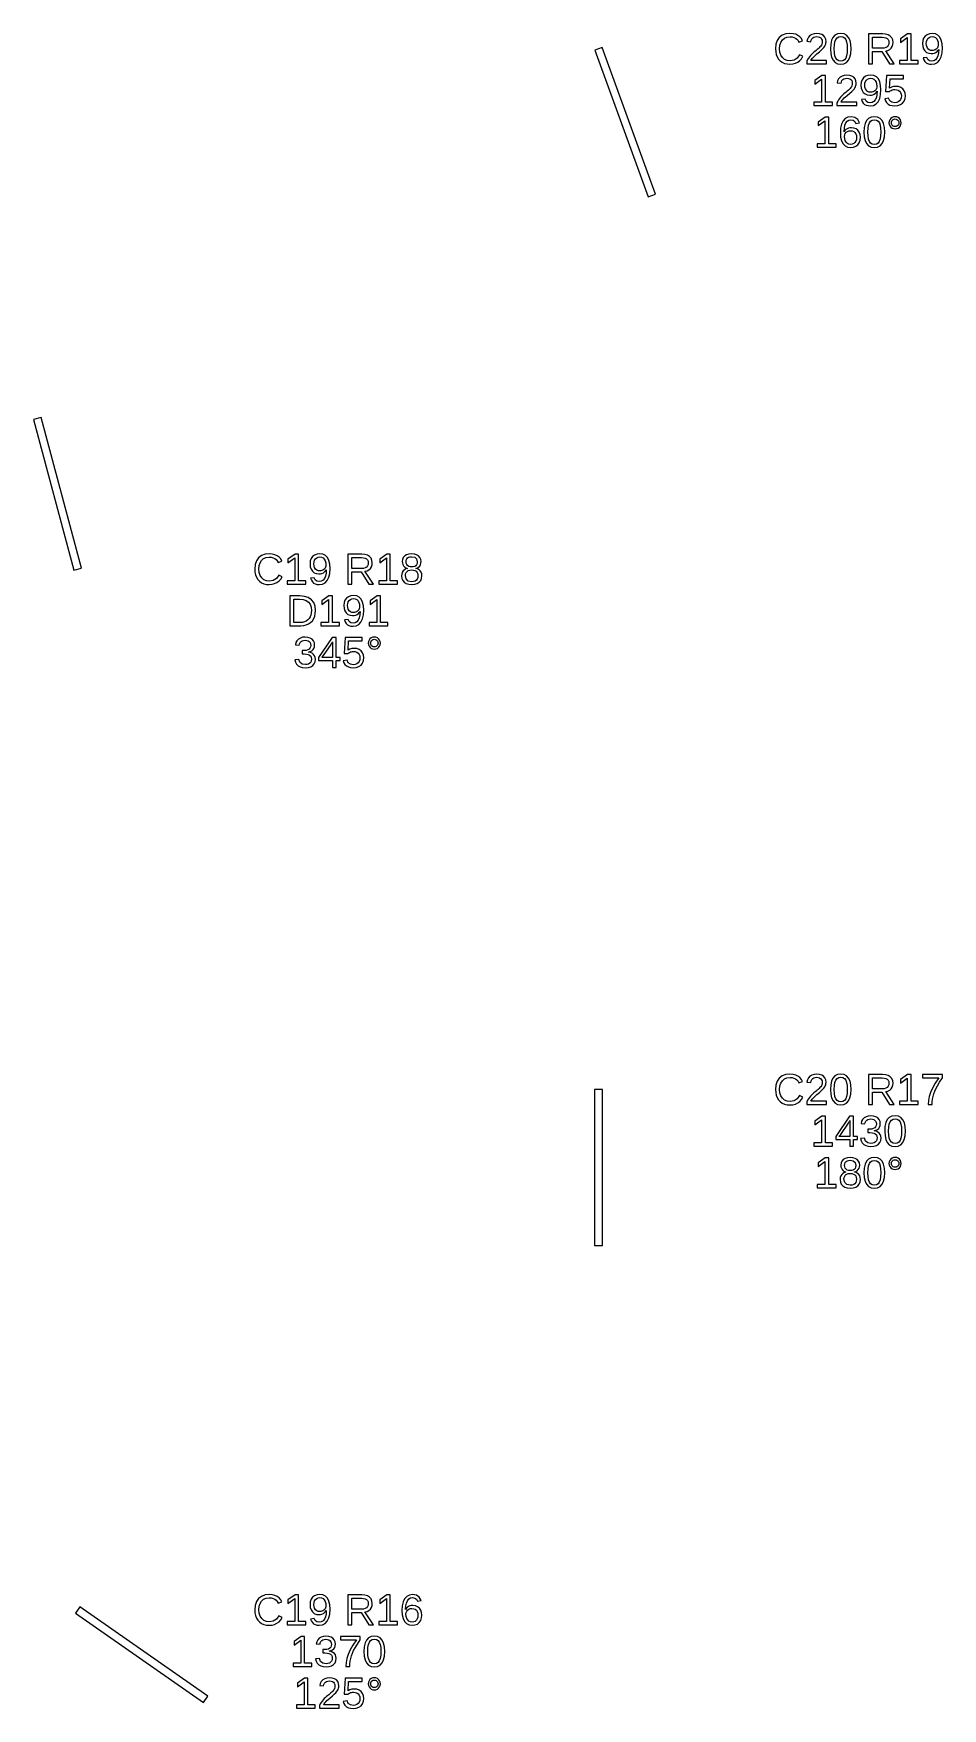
# Model space of a CAD drawing. Extents: x 194 to 2890, y 45 to 1503.
# Drawn here: x 2015.5 to 2190.1, y 56.1 to 377.9 of the extents above; entities that cross this region are included whole.
import ezdxf

# ---------------------------------------------------------------- set-up
doc = ezdxf.new("R2010")
doc.units = 0
doc.layers.get('0').update_dxf_attribs({"linetype": 'CONTINUOUS'})

msp = doc.modelspace()

# ---------------------------------------------------------------- linework, layer by layer
for points in [[(2161.31, 372.093), (2161.81, 372.222), (2162.26, 372.437), (2162.66, 372.734), (2162.99, 373.109), (2163.26, 373.564), (2162.62, 373.881), (2162.15, 373.219), (2161.55, 372.821), (2160.81, 372.689), (2160.23, 372.76), (2159.73, 372.974), (2159.32, 373.33), (2159.01, 373.803), (2158.83, 374.368), (2158.77, 375.024), (2158.83, 375.685), (2159, 376.244), (2159.3, 376.703), (2159.7, 377.043), (2160.19, 377.247), (2160.78, 377.315), (2161.16, 377.286), (2161.51, 377.198), (2161.83, 377.051), (2162.09, 376.848), (2162.31, 376.593), (2162.47, 376.286), (2163.2, 376.53), (2162.97, 376.961), (2162.67, 377.315), (2162.3, 377.592), (2161.86, 377.791), (2161.35, 377.91), (2160.77, 377.95), (2159.96, 377.863), (2159.28, 377.604), (2158.72, 377.173), (2158.31, 376.589), (2158.06, 375.873), (2157.98, 375.024), (2158.02, 374.441), (2158.13, 373.913), (2158.31, 373.44), (2158.56, 373.028), (2158.89, 372.685), (2159.27, 372.41), (2159.72, 372.21), (2160.22, 372.09), (2160.77, 372.05)], [(2167.79, 372.754), (2164.8, 372.754), (2164.9, 372.946), (2165.03, 373.144), (2165.2, 373.346), (2165.4, 373.559), (2165.65, 373.789), (2165.94, 374.036), (2166.45, 374.457), (2166.83, 374.797), (2167.09, 375.057), (2167.28, 375.277), (2167.43, 375.496), (2167.55, 375.716), (2167.63, 375.936), (2167.68, 376.157), (2167.7, 376.379), (2167.65, 376.843), (2167.49, 377.23), (2167.23, 377.541), (2166.88, 377.768), (2166.43, 377.904), (2165.9, 377.95), (2165.41, 377.905), (2164.98, 377.769), (2164.61, 377.543), (2164.32, 377.24), (2164.13, 376.876), (2164.02, 376.448), (2164.77, 376.379), (2164.84, 376.663), (2164.96, 376.901), (2165.13, 377.093), (2165.35, 377.235), (2165.61, 377.319), (2165.9, 377.348), (2166.2, 377.319), (2166.46, 377.232), (2166.67, 377.087), (2166.82, 376.89), (2166.92, 376.646), (2166.95, 376.355), (2166.93, 376.13), (2166.87, 375.921), (2166.79, 375.728), (2166.67, 375.547), (2166.53, 375.37), (2166.36, 375.199), (2166.18, 375.031), (2165.99, 374.863), (2165.78, 374.695), (2165.56, 374.522), (2165.35, 374.34), (2165.13, 374.148), (2164.91, 373.943), (2164.7, 373.724), (2164.5, 373.488), (2164.31, 373.233), (2164.14, 372.953), (2163.99, 372.648), (2163.99, 372.132), (2167.79, 372.132)], [(2171.12, 372.134), (2171.62, 372.387), (2172.01, 372.807), (2172.29, 373.387), (2172.46, 374.118), (2172.52, 375), (2172.46, 375.894), (2172.3, 376.629), (2172.03, 377.205), (2171.65, 377.619), (2171.16, 377.867), (2170.54, 377.95), (2169.91, 377.868), (2169.4, 377.623), (2169.02, 377.213), (2168.75, 376.64), (2168.59, 375.902), (2168.53, 375), (2168.59, 374.114), (2168.75, 373.382), (2169.03, 372.803), (2169.42, 372.385), (2169.91, 372.134), (2170.51, 372.05)], [(2170.13, 372.711), (2169.81, 372.9), (2169.57, 373.214), (2169.41, 373.664), (2169.31, 374.259), (2169.27, 375), (2169.31, 375.759), (2169.4, 376.362), (2169.57, 376.806), (2169.81, 377.112), (2170.13, 377.295), (2170.54, 377.356), (2170.94, 377.294), (2171.25, 377.108), (2171.49, 376.798), (2171.64, 376.351), (2171.74, 375.751), (2171.77, 375), (2171.74, 374.271), (2171.64, 373.68), (2171.47, 373.226), (2171.23, 372.905), (2170.92, 372.712), (2170.52, 372.648)], [(2176.62, 374.512), (2178.4, 374.512), (2179.89, 372.132), (2180.79, 372.132), (2179.16, 374.601), (2179.57, 374.713), (2179.91, 374.896), (2180.19, 375.151), (2180.4, 375.463), (2180.52, 375.821), (2180.56, 376.225), (2180.5, 376.702), (2180.33, 377.104), (2180.03, 377.431), (2179.63, 377.672), (2179.14, 377.816), (2178.54, 377.864), (2175.84, 377.864), (2175.84, 372.132), (2176.62, 372.132)], [(2176.62, 375.126), (2176.62, 377.242), (2178.46, 377.242), (2178.85, 377.213), (2179.18, 377.125), (2179.44, 376.979), (2179.63, 376.778), (2179.74, 376.524), (2179.78, 376.217), (2179.74, 375.898), (2179.63, 375.63), (2179.44, 375.413), (2179.19, 375.254), (2178.87, 375.158), (2178.49, 375.126)], [(2185.4, 372.754), (2184.01, 372.754), (2184.01, 377.864), (2183.33, 377.864), (2181.98, 376.933), (2181.98, 376.241), (2183.27, 377.165), (2183.27, 372.754), (2181.81, 372.754), (2181.81, 372.132), (2185.4, 372.132)], [(2188.59, 372.138), (2189.1, 372.403), (2189.51, 372.844), (2189.81, 373.448), (2189.99, 374.205), (2190.05, 375.114), (2190, 375.981), (2189.83, 376.691), (2189.56, 377.242), (2189.18, 377.635), (2188.7, 377.871), (2188.11, 377.95), (2187.55, 377.893), (2187.09, 377.721), (2186.71, 377.435), (2186.43, 377.049), (2186.26, 376.578), (2186.2, 376.021), (2186.25, 375.476), (2186.41, 375.009), (2186.66, 374.618), (2187.01, 374.324), (2187.42, 374.147), (2187.9, 374.089), (2188.21, 374.113), (2188.5, 374.187), (2188.77, 374.31), (2189.01, 374.474), (2189.19, 374.67), (2189.33, 374.898), (2189.28, 374.23), (2189.16, 373.672), (2188.96, 373.226), (2188.7, 372.901), (2188.38, 372.705), (2187.99, 372.64), (2187.55, 372.72), (2187.22, 372.958), (2187.02, 373.356), (2186.32, 373.246), (2186.46, 372.865), (2186.65, 372.56), (2186.9, 372.333), (2187.2, 372.176), (2187.56, 372.082), (2187.97, 372.05)], [(2187.75, 374.707), (2187.48, 374.828), (2187.25, 375.03), (2187.08, 375.302), (2186.98, 375.633), (2186.95, 376.021), (2186.98, 376.403), (2187.08, 376.727), (2187.25, 376.996), (2187.48, 377.196), (2187.76, 377.316), (2188.08, 377.356), (2188.42, 377.309), (2188.7, 377.169), (2188.94, 376.935), (2189.11, 376.624), (2189.22, 376.253), (2189.25, 375.822), (2189.24, 375.605), (2189.18, 375.404), (2189.1, 375.22), (2188.98, 375.057), (2188.84, 374.92), (2188.67, 374.811), (2188.48, 374.731), (2188.28, 374.682), (2188.08, 374.666)], [(2134.97, 347.066), (2124.7, 375.257), (2123.3, 374.743), (2133.56, 346.553)], [(2168.96, 364.754), (2167.56, 364.754), (2167.56, 369.864), (2166.89, 369.864), (2165.53, 368.933), (2165.53, 368.241), (2166.83, 369.165), (2166.83, 364.754), (2165.37, 364.754), (2165.37, 364.132), (2168.96, 364.132)], [(2173.58, 364.754), (2170.59, 364.754), (2170.69, 364.946), (2170.82, 365.144), (2170.99, 365.346), (2171.19, 365.559), (2171.44, 365.789), (2171.73, 366.036), (2172.24, 366.457), (2172.62, 366.797), (2172.88, 367.057), (2173.07, 367.277), (2173.22, 367.496), (2173.34, 367.716), (2173.42, 367.936), (2173.47, 368.157), (2173.49, 368.379), (2173.44, 368.843), (2173.28, 369.23), (2173.03, 369.541), (2172.67, 369.768), (2172.23, 369.904), (2171.69, 369.95), (2171.2, 369.905), (2170.77, 369.769), (2170.4, 369.543), (2170.11, 369.24), (2169.92, 368.876), (2169.82, 368.448), (2170.57, 368.379), (2170.63, 368.663), (2170.75, 368.901), (2170.92, 369.093), (2171.14, 369.235), (2171.4, 369.319), (2171.69, 369.348), (2172, 369.319), (2172.25, 369.232), (2172.46, 369.087), (2172.62, 368.89), (2172.71, 368.646), (2172.74, 368.355), (2172.72, 368.13), (2172.67, 367.921), (2172.58, 367.728), (2172.46, 367.547), (2172.32, 367.37), (2172.16, 367.199), (2171.98, 367.031), (2171.78, 366.863), (2171.57, 366.695), (2171.36, 366.522), (2171.14, 366.34), (2170.92, 366.148), (2170.7, 365.943), (2170.49, 365.724), (2170.29, 365.488), (2170.1, 365.233), (2169.93, 364.953), (2169.78, 364.648), (2169.78, 364.132), (2173.58, 364.132)], [(2176.78, 364.138), (2177.29, 364.403), (2177.7, 364.844), (2178, 365.448), (2178.18, 366.205), (2178.24, 367.114), (2178.18, 367.981), (2178.02, 368.691), (2177.75, 369.242), (2177.37, 369.635), (2176.88, 369.871), (2176.3, 369.95), (2175.74, 369.893), (2175.28, 369.721), (2174.9, 369.435), (2174.61, 369.049), (2174.45, 368.578), (2174.39, 368.021), (2174.44, 367.476), (2174.6, 367.009), (2174.85, 366.618), (2175.2, 366.324), (2175.61, 366.147), (2176.09, 366.089), (2176.4, 366.113), (2176.69, 366.187), (2176.96, 366.31), (2177.2, 366.474), (2177.38, 366.67), (2177.52, 366.898), (2177.47, 366.23), (2177.35, 365.672), (2177.15, 365.226), (2176.89, 364.901), (2176.57, 364.705), (2176.18, 364.64), (2175.74, 364.72), (2175.41, 364.958), (2175.21, 365.356), (2174.51, 365.246), (2174.65, 364.865), (2174.84, 364.56), (2175.09, 364.333), (2175.39, 364.176), (2175.75, 364.082), (2176.16, 364.05)], [(2175.94, 366.707), (2175.67, 366.828), (2175.44, 367.03), (2175.27, 367.302), (2175.17, 367.633), (2175.14, 368.021), (2175.17, 368.403), (2175.27, 368.727), (2175.44, 368.996), (2175.67, 369.196), (2175.95, 369.316), (2176.27, 369.356), (2176.61, 369.309), (2176.89, 369.169), (2177.12, 368.935), (2177.3, 368.624), (2177.41, 368.253), (2177.44, 367.822), (2177.42, 367.605), (2177.37, 367.404), (2177.29, 367.22), (2177.17, 367.057), (2177.03, 366.92), (2176.86, 366.811), (2176.67, 366.731), (2176.47, 366.682), (2176.27, 366.666)], [(2181.48, 364.108), (2181.97, 364.282), (2182.38, 364.571), (2182.68, 364.961), (2182.86, 365.437), (2182.92, 365.999), (2182.86, 366.497), (2182.7, 366.929), (2182.42, 367.293), (2182.04, 367.569), (2181.59, 367.734), (2181.07, 367.789), (2180.62, 367.749), (2180.23, 367.627), (2179.88, 367.423), (2179.99, 369.242), (2182.59, 369.242), (2182.59, 369.864), (2179.33, 369.864), (2179.14, 366.78), (2179.85, 366.78), (2180.02, 366.915), (2180.19, 367.021), (2180.36, 367.098), (2180.54, 367.15), (2180.72, 367.181), (2180.92, 367.191), (2181.27, 367.154), (2181.57, 367.043), (2181.82, 366.858), (2182.01, 366.612), (2182.12, 366.321), (2182.16, 365.983), (2182.12, 365.597), (2182.01, 365.271), (2181.82, 365.004), (2181.57, 364.806), (2181.27, 364.688), (2180.9, 364.648), (2180.34, 364.743), (2179.94, 365.026), (2179.71, 365.499), (2178.97, 365.413), (2179.1, 365.006), (2179.3, 364.668), (2179.59, 364.4), (2179.95, 364.206), (2180.38, 364.089), (2180.88, 364.05)], [(2169.61, 356.754), (2168.21, 356.754), (2168.21, 361.864), (2167.54, 361.864), (2166.18, 360.933), (2166.18, 360.241), (2167.48, 361.165), (2167.48, 356.754), (2166.02, 356.754), (2166.02, 356.132), (2169.61, 356.132)], [(2172.97, 356.108), (2173.42, 356.283), (2173.79, 356.575), (2174.07, 356.967), (2174.23, 357.445), (2174.28, 358.007), (2174.23, 358.528), (2174.08, 358.973), (2173.82, 359.342), (2173.47, 359.618), (2173.05, 359.783), (2172.56, 359.838), (2172.26, 359.817), (2171.98, 359.752), (2171.73, 359.645), (2171.51, 359.496), (2171.32, 359.309), (2171.17, 359.081), (2171.21, 359.761), (2171.32, 360.325), (2171.51, 360.772), (2171.77, 361.096), (2172.1, 361.291), (2172.48, 361.356), (2172.91, 361.278), (2173.23, 361.045), (2173.43, 360.656), (2174.13, 360.782), (2173.79, 361.431), (2173.25, 361.82), (2172.49, 361.95), (2171.88, 361.861), (2171.38, 361.595), (2170.97, 361.152), (2170.68, 360.544), (2170.5, 359.782), (2170.44, 358.866), (2170.5, 358.022), (2170.67, 357.323), (2170.95, 356.77), (2171.34, 356.37), (2171.84, 356.13), (2172.43, 356.05)], [(2177.56, 356.134), (2178.06, 356.387), (2178.45, 356.807), (2178.73, 357.387), (2178.9, 358.118), (2178.96, 359), (2178.91, 359.894), (2178.75, 360.629), (2178.48, 361.205), (2178.1, 361.619), (2177.6, 361.867), (2176.98, 361.95), (2176.35, 361.868), (2175.84, 361.623), (2175.46, 361.213), (2175.19, 360.64), (2175.03, 359.902), (2174.98, 359), (2175.03, 358.114), (2175.2, 357.382), (2175.47, 356.803), (2175.86, 356.385), (2176.35, 356.134), (2176.96, 356.05)], [(2176.57, 356.711), (2176.25, 356.9), (2176.02, 357.214), (2175.85, 357.664), (2175.75, 358.259), (2175.72, 359), (2175.75, 359.759), (2175.85, 360.362), (2176.01, 360.806), (2176.25, 361.112), (2176.57, 361.295), (2176.98, 361.356), (2177.38, 361.294), (2177.7, 361.108), (2177.93, 360.798), (2178.09, 360.351), (2178.18, 359.751), (2178.22, 359), (2178.18, 358.271), (2178.08, 357.68), (2177.91, 357.226), (2177.68, 356.905), (2177.36, 356.712), (2176.97, 356.648)], [(2181.25, 359.668), (2181.53, 359.781), (2181.77, 359.968), (2181.96, 360.21), (2182.08, 360.484), (2182.12, 360.79), (2182.08, 361.097), (2181.97, 361.371), (2181.78, 361.612), (2181.53, 361.8), (2181.26, 361.912), (2180.95, 361.95), (2180.64, 361.912), (2180.36, 361.798), (2180.12, 361.608), (2179.93, 361.365), (2179.82, 361.093), (2179.78, 360.79), (2179.82, 360.488), (2179.93, 360.215), (2180.13, 359.972), (2180.37, 359.783), (2180.64, 359.669), (2180.95, 359.631)], [(2180.76, 360.082), (2180.59, 360.154), (2180.44, 360.274), (2180.32, 360.427), (2180.25, 360.599), (2180.23, 360.79), (2180.25, 360.981), (2180.32, 361.154), (2180.44, 361.307), (2180.59, 361.427), (2180.76, 361.499), (2180.95, 361.523), (2181.14, 361.499), (2181.31, 361.429), (2181.46, 361.311), (2181.58, 361.159), (2181.65, 360.986), (2181.67, 360.79), (2181.65, 360.597), (2181.58, 360.424), (2181.46, 360.271), (2181.31, 360.153), (2181.14, 360.082), (2180.95, 360.058)], [(2172.09, 356.687), (2171.81, 356.828), (2171.57, 357.063), (2171.39, 357.372), (2171.28, 357.734), (2171.24, 358.15), (2171.28, 358.474), (2171.38, 358.749), (2171.56, 358.974), (2171.79, 359.14), (2172.06, 359.239), (2172.38, 359.273), (2172.72, 359.235), (2173, 359.122), (2173.23, 358.935), (2173.4, 358.678), (2173.51, 358.358), (2173.54, 357.975), (2173.51, 357.589), (2173.41, 357.263), (2173.24, 356.996), (2173.01, 356.798), (2172.74, 356.68), (2172.41, 356.64)], [(2024.72, 275.194), (2016.96, 304.172), (2015.51, 303.784), (2023.28, 274.806)], [(2061.31, 272.093), (2061.81, 272.222), (2062.26, 272.437), (2062.66, 272.734), (2062.99, 273.109), (2063.26, 273.564), (2062.62, 273.881), (2062.15, 273.219), (2061.55, 272.821), (2060.81, 272.689), (2060.23, 272.76), (2059.73, 272.974), (2059.32, 273.33), (2059.01, 273.803), (2058.83, 274.368), (2058.77, 275.024), (2058.83, 275.685), (2059, 276.244), (2059.3, 276.703), (2059.7, 277.043), (2060.19, 277.247), (2060.78, 277.315), (2061.16, 277.286), (2061.51, 277.198), (2061.83, 277.051), (2062.09, 276.848), (2062.31, 276.593), (2062.47, 276.286), (2063.2, 276.53), (2062.97, 276.961), (2062.67, 277.315), (2062.3, 277.592), (2061.86, 277.791), (2061.35, 277.91), (2060.77, 277.95), (2059.96, 277.863), (2059.28, 277.604), (2058.72, 277.173), (2058.31, 276.589), (2058.06, 275.873), (2057.98, 275.024), (2058.02, 274.441), (2058.13, 273.913), (2058.31, 273.44), (2058.56, 273.028), (2058.89, 272.685), (2059.27, 272.41), (2059.72, 272.21), (2060.22, 272.09), (2060.77, 272.05)], [(2067.8, 272.754), (2066.41, 272.754), (2066.41, 277.864), (2065.73, 277.864), (2064.37, 276.933), (2064.37, 276.241), (2065.67, 277.165), (2065.67, 272.754), (2064.21, 272.754), (2064.21, 272.132), (2067.8, 272.132)], [(2070.99, 272.138), (2071.5, 272.403), (2071.91, 272.844), (2072.21, 273.448), (2072.39, 274.205), (2072.45, 275.114), (2072.39, 275.981), (2072.23, 276.691), (2071.96, 277.242), (2071.58, 277.635), (2071.09, 277.871), (2070.51, 277.95), (2069.95, 277.893), (2069.48, 277.721), (2069.1, 277.435), (2068.82, 277.049), (2068.65, 276.578), (2068.6, 276.021), (2068.65, 275.476), (2068.8, 275.009), (2069.06, 274.618), (2069.41, 274.324), (2069.82, 274.147), (2070.3, 274.089), (2070.61, 274.113), (2070.89, 274.187), (2071.17, 274.31), (2071.4, 274.474), (2071.59, 274.67), (2071.72, 274.898), (2071.68, 274.23), (2071.56, 273.672), (2071.36, 273.226), (2071.1, 272.901), (2070.77, 272.705), (2070.38, 272.64), (2069.94, 272.72), (2069.62, 272.958), (2069.42, 273.356), (2068.72, 273.246), (2068.86, 272.865), (2069.05, 272.56), (2069.3, 272.333), (2069.6, 272.176), (2069.95, 272.082), (2070.37, 272.05)], [(2070.15, 274.707), (2069.88, 274.828), (2069.65, 275.03), (2069.48, 275.302), (2069.38, 275.633), (2069.34, 276.021), (2069.38, 276.403), (2069.48, 276.727), (2069.65, 276.996), (2069.88, 277.196), (2070.15, 277.316), (2070.48, 277.356), (2070.81, 277.309), (2071.1, 277.169), (2071.33, 276.935), (2071.51, 276.624), (2071.61, 276.253), (2071.65, 275.822), (2071.63, 275.605), (2071.58, 275.404), (2071.49, 275.22), (2071.38, 275.057), (2071.23, 274.92), (2071.06, 274.811), (2070.88, 274.731), (2070.68, 274.682), (2070.47, 274.666)], [(2076.62, 274.512), (2078.4, 274.512), (2079.89, 272.132), (2080.79, 272.132), (2079.16, 274.601), (2079.57, 274.713), (2079.91, 274.896), (2080.19, 275.151), (2080.4, 275.463), (2080.52, 275.821), (2080.56, 276.225), (2080.5, 276.702), (2080.33, 277.104), (2080.03, 277.431), (2079.63, 277.672), (2079.14, 277.816), (2078.54, 277.864), (2075.84, 277.864), (2075.84, 272.132), (2076.62, 272.132)], [(2076.62, 275.126), (2076.62, 277.242), (2078.46, 277.242), (2078.85, 277.213), (2079.18, 277.125), (2079.44, 276.979), (2079.63, 276.778), (2079.74, 276.524), (2079.78, 276.217), (2079.74, 275.898), (2079.63, 275.63), (2079.44, 275.413), (2079.19, 275.254), (2078.87, 275.158), (2078.49, 275.126)], [(2085.4, 272.754), (2084.01, 272.754), (2084.01, 277.864), (2083.33, 277.864), (2081.98, 276.933), (2081.98, 276.241), (2083.27, 277.165), (2083.27, 272.754), (2081.81, 272.754), (2081.81, 272.132), (2085.4, 272.132)], [(2088.71, 272.099), (2089.19, 272.247), (2089.58, 272.494), (2089.86, 272.828), (2090.03, 273.24), (2090.08, 273.731), (2090.05, 274.087), (2089.95, 274.401), (2089.78, 274.672), (2089.55, 274.892), (2089.26, 275.047), (2088.92, 275.138), (2088.92, 275.155), (2089.22, 275.247), (2089.46, 275.401), (2089.67, 275.614), (2089.82, 275.873), (2089.91, 276.159), (2089.94, 276.473), (2089.89, 276.895), (2089.72, 277.254), (2089.45, 277.551), (2089.08, 277.773), (2088.64, 277.906), (2088.11, 277.95), (2087.6, 277.905), (2087.16, 277.769), (2086.8, 277.543), (2086.52, 277.244), (2086.36, 276.89), (2086.31, 276.481), (2086.34, 276.167), (2086.43, 275.881), (2086.58, 275.623), (2086.78, 275.407), (2087.03, 275.248), (2087.32, 275.146), (2087.32, 275.13), (2087, 275.043), (2086.73, 274.888), (2086.49, 274.666), (2086.32, 274.391), (2086.21, 274.077), (2086.17, 273.722), (2086.23, 273.229), (2086.4, 272.816), (2086.69, 272.486), (2087.08, 272.244), (2087.56, 272.099), (2088.13, 272.05)], [(2087.81, 275.452), (2087.55, 275.538), (2087.33, 275.681), (2087.18, 275.88), (2087.09, 276.13), (2087.06, 276.432), (2087.09, 276.728), (2087.18, 276.971), (2087.33, 277.16), (2087.53, 277.296), (2087.8, 277.377), (2088.11, 277.405), (2088.71, 277.297), (2089.06, 276.972), (2089.18, 276.432), (2089.15, 276.11), (2089.06, 275.853), (2088.91, 275.661), (2088.7, 275.529), (2088.44, 275.45), (2088.12, 275.423)], [(2087.47, 272.731), (2087.06, 273.126), (2086.93, 273.783), (2086.96, 274.098), (2087.07, 274.365), (2087.24, 274.583), (2087.48, 274.745), (2087.77, 274.842), (2088.11, 274.874), (2088.47, 274.844), (2088.76, 274.754), (2089, 274.603), (2089.18, 274.394), (2089.29, 274.126), (2089.32, 273.8), (2089.29, 273.42), (2089.19, 273.115), (2089.03, 272.886), (2088.8, 272.727), (2088.5, 272.631), (2088.14, 272.599)], [(2067.4, 264.171), (2067.89, 264.289), (2068.33, 264.485), (2068.72, 264.756), (2069.05, 265.096), (2069.31, 265.505), (2069.5, 265.973), (2069.62, 266.49), (2069.66, 267.057), (2069.57, 267.886), (2069.31, 268.579), (2068.87, 269.134), (2068.27, 269.54), (2067.52, 269.783), (2066.62, 269.864), (2064.72, 269.864), (2064.72, 264.132), (2066.87, 264.132)], [(2065.5, 264.754), (2065.5, 269.242), (2066.6, 269.242), (2067.28, 269.18), (2067.85, 268.993), (2068.29, 268.682), (2068.62, 268.253), (2068.81, 267.711), (2068.88, 267.057), (2068.85, 266.606), (2068.76, 266.196), (2068.62, 265.828), (2068.43, 265.508), (2068.18, 265.242), (2067.89, 265.031), (2067.55, 264.877), (2067.18, 264.785), (2066.78, 264.754)], [(2074.28, 264.754), (2072.89, 264.754), (2072.89, 269.864), (2072.21, 269.864), (2070.86, 268.933), (2070.86, 268.241), (2072.15, 269.165), (2072.15, 264.754), (2070.69, 264.754), (2070.69, 264.132), (2074.28, 264.132)], [(2077.47, 264.138), (2077.98, 264.403), (2078.39, 264.844), (2078.69, 265.448), (2078.87, 266.205), (2078.93, 267.114), (2078.88, 267.981), (2078.71, 268.691), (2078.44, 269.242), (2078.06, 269.635), (2077.58, 269.871), (2076.99, 269.95), (2076.43, 269.893), (2075.97, 269.721), (2075.59, 269.435), (2075.31, 269.049), (2075.14, 268.578), (2075.08, 268.021), (2075.13, 267.476), (2075.29, 267.009), (2075.55, 266.618), (2075.89, 266.324), (2076.3, 266.147), (2076.78, 266.089), (2077.09, 266.113), (2077.38, 266.187), (2077.65, 266.31), (2077.89, 266.474), (2078.07, 266.67), (2078.21, 266.898), (2078.16, 266.23), (2078.04, 265.672), (2077.85, 265.226), (2077.58, 264.901), (2077.26, 264.705), (2076.87, 264.64), (2076.43, 264.72), (2076.11, 264.958), (2075.9, 265.356), (2075.2, 265.246), (2075.34, 264.865), (2075.54, 264.56), (2075.78, 264.333), (2076.08, 264.176), (2076.44, 264.082), (2076.86, 264.05)], [(2076.63, 266.707), (2076.36, 266.828), (2076.13, 267.03), (2075.96, 267.302), (2075.86, 267.633), (2075.83, 268.021), (2075.86, 268.403), (2075.96, 268.727), (2076.13, 268.996), (2076.36, 269.196), (2076.64, 269.316), (2076.97, 269.356), (2077.3, 269.309), (2077.58, 269.169), (2077.82, 268.935), (2077.99, 268.624), (2078.1, 268.253), (2078.13, 267.822), (2078.12, 267.605), (2078.06, 267.404), (2077.98, 267.22), (2077.86, 267.057), (2077.72, 266.92), (2077.55, 266.811), (2077.36, 266.731), (2077.16, 266.682), (2076.96, 266.666)], [(2083.55, 264.754), (2082.16, 264.754), (2082.16, 269.864), (2081.48, 269.864), (2080.13, 268.933), (2080.13, 268.241), (2081.42, 269.165), (2081.42, 264.754), (2079.96, 264.754), (2079.96, 264.132), (2083.55, 264.132)], [(2068.28, 256.099), (2068.76, 256.244), (2069.15, 256.486), (2069.43, 256.816), (2069.59, 257.225), (2069.65, 257.714), (2069.61, 258.06), (2069.49, 258.363), (2069.29, 258.626), (2069.02, 258.835), (2068.69, 258.978), (2068.29, 259.057), (2068.29, 259.073), (2068.65, 259.179), (2068.95, 259.335), (2069.18, 259.539), (2069.35, 259.791), (2069.46, 260.089), (2069.49, 260.432), (2069.44, 260.875), (2069.28, 261.247), (2069.01, 261.549), (2068.65, 261.772), (2068.2, 261.905), (2067.67, 261.95), (2067.18, 261.906), (2066.75, 261.774), (2066.38, 261.555), (2066.09, 261.258), (2065.9, 260.892), (2065.8, 260.457), (2066.53, 260.4), (2066.59, 260.678), (2066.71, 260.911), (2066.88, 261.099), (2067.1, 261.237), (2067.36, 261.32), (2067.66, 261.348), (2067.99, 261.318), (2068.26, 261.229), (2068.47, 261.081), (2068.62, 260.882), (2068.71, 260.64), (2068.74, 260.355), (2068.7, 260.068), (2068.59, 259.826), (2068.41, 259.629), (2068.16, 259.483), (2067.84, 259.395), (2067.47, 259.366), (2067.07, 259.366), (2067.07, 258.731), (2067.49, 258.731), (2067.91, 258.702), (2068.25, 258.615), (2068.53, 258.469), (2068.73, 258.271), (2068.85, 258.028), (2068.89, 257.739), (2068.85, 257.41), (2068.75, 257.14), (2068.57, 256.929), (2068.34, 256.778), (2068.05, 256.687), (2067.71, 256.656), (2067.08, 256.769), (2066.66, 257.108), (2066.46, 257.674), (2065.7, 257.604), (2065.81, 257.134), (2066.02, 256.746), (2066.32, 256.443), (2066.7, 256.225), (2067.16, 256.094), (2067.71, 256.05)], [(2073.6, 257.429), (2074.41, 257.429), (2074.41, 258.007), (2073.6, 258.007), (2073.6, 261.864), (2072.83, 261.864), (2070.21, 257.999), (2070.21, 257.429), (2072.91, 257.429), (2072.91, 256.132), (2073.6, 256.132)], [(2070.88, 258.007), (2070.95, 258.089), (2071.17, 258.39), (2072.64, 260.554), (2072.68, 260.618), (2072.73, 260.708), (2072.8, 260.823), (2072.86, 260.932), (2072.89, 261.004), (2072.91, 261.038), (2072.91, 258.007)], [(2077.49, 256.108), (2077.99, 256.282), (2078.4, 256.571), (2078.7, 256.961), (2078.88, 257.437), (2078.94, 257.999), (2078.88, 258.497), (2078.71, 258.929), (2078.43, 259.293), (2078.06, 259.569), (2077.61, 259.734), (2077.08, 259.789), (2076.64, 259.749), (2076.24, 259.627), (2075.9, 259.423), (2076.01, 261.242), (2078.6, 261.242), (2078.6, 261.864), (2075.34, 261.864), (2075.15, 258.78), (2075.87, 258.78), (2076.04, 258.915), (2076.21, 259.021), (2076.38, 259.098), (2076.56, 259.15), (2076.74, 259.181), (2076.93, 259.191), (2077.29, 259.154), (2077.59, 259.043), (2077.84, 258.858), (2078.03, 258.612), (2078.14, 258.321), (2078.17, 257.983), (2078.14, 257.597), (2078.03, 257.271), (2077.84, 257.004), (2077.59, 256.806), (2077.28, 256.688), (2076.92, 256.648), (2076.36, 256.743), (2075.96, 257.026), (2075.73, 257.499), (2074.98, 257.413), (2075.11, 257.006), (2075.32, 256.668), (2075.61, 256.4), (2075.97, 256.206), (2076.4, 256.089), (2076.9, 256.05)], [(2081.25, 259.668), (2081.53, 259.781), (2081.77, 259.968), (2081.96, 260.21), (2082.08, 260.484), (2082.12, 260.79), (2082.08, 261.097), (2081.97, 261.371), (2081.78, 261.612), (2081.53, 261.8), (2081.26, 261.912), (2080.95, 261.95), (2080.64, 261.912), (2080.36, 261.798), (2080.12, 261.608), (2079.93, 261.365), (2079.82, 261.093), (2079.78, 260.79), (2079.82, 260.488), (2079.93, 260.215), (2080.13, 259.972), (2080.37, 259.783), (2080.64, 259.669), (2080.95, 259.631)], [(2080.76, 260.082), (2080.59, 260.154), (2080.44, 260.274), (2080.32, 260.427), (2080.25, 260.599), (2080.23, 260.79), (2080.25, 260.981), (2080.32, 261.154), (2080.44, 261.307), (2080.59, 261.427), (2080.76, 261.499), (2080.95, 261.523), (2081.14, 261.499), (2081.31, 261.429), (2081.46, 261.311), (2081.58, 261.159), (2081.65, 260.986), (2081.67, 260.79), (2081.65, 260.597), (2081.58, 260.424), (2081.46, 260.271), (2081.31, 260.153), (2081.14, 260.082), (2080.95, 260.058)], [(2161.31, 172.093), (2161.81, 172.222), (2162.26, 172.437), (2162.66, 172.734), (2162.99, 173.109), (2163.26, 173.564), (2162.62, 173.881), (2162.15, 173.219), (2161.55, 172.821), (2160.81, 172.689), (2160.23, 172.76), (2159.73, 172.974), (2159.32, 173.33), (2159.01, 173.803), (2158.83, 174.368), (2158.77, 175.024), (2158.83, 175.685), (2159, 176.244), (2159.3, 176.703), (2159.7, 177.043), (2160.19, 177.247), (2160.78, 177.315), (2161.16, 177.286), (2161.51, 177.198), (2161.83, 177.051), (2162.09, 176.848), (2162.31, 176.593), (2162.47, 176.286), (2163.2, 176.53), (2162.97, 176.961), (2162.67, 177.315), (2162.3, 177.592), (2161.86, 177.791), (2161.35, 177.91), (2160.77, 177.95), (2159.96, 177.863), (2159.28, 177.604), (2158.72, 177.173), (2158.31, 176.589), (2158.06, 175.873), (2157.98, 175.024), (2158.02, 174.441), (2158.13, 173.913), (2158.31, 173.44), (2158.56, 173.028), (2158.89, 172.685), (2159.27, 172.41), (2159.72, 172.21), (2160.22, 172.09), (2160.77, 172.05)], [(2167.79, 172.754), (2164.8, 172.754), (2164.9, 172.946), (2165.03, 173.144), (2165.2, 173.346), (2165.4, 173.559), (2165.65, 173.789), (2165.94, 174.036), (2166.45, 174.457), (2166.83, 174.797), (2167.09, 175.057), (2167.28, 175.277), (2167.43, 175.496), (2167.55, 175.716), (2167.63, 175.936), (2167.68, 176.157), (2167.7, 176.379), (2167.65, 176.843), (2167.49, 177.23), (2167.23, 177.541), (2166.88, 177.768), (2166.43, 177.904), (2165.9, 177.95), (2165.41, 177.905), (2164.98, 177.769), (2164.61, 177.543), (2164.32, 177.24), (2164.13, 176.876), (2164.02, 176.448), (2164.77, 176.379), (2164.84, 176.663), (2164.96, 176.901), (2165.13, 177.093), (2165.35, 177.235), (2165.61, 177.319), (2165.9, 177.348), (2166.2, 177.319), (2166.46, 177.232), (2166.67, 177.087), (2166.82, 176.89), (2166.92, 176.646), (2166.95, 176.355), (2166.93, 176.13), (2166.87, 175.921), (2166.79, 175.728), (2166.67, 175.547), (2166.53, 175.37), (2166.36, 175.199), (2166.18, 175.031), (2165.99, 174.863), (2165.78, 174.695), (2165.56, 174.522), (2165.35, 174.34), (2165.13, 174.148), (2164.91, 173.943), (2164.7, 173.724), (2164.5, 173.488), (2164.31, 173.233), (2164.14, 172.953), (2163.99, 172.648), (2163.99, 172.132), (2167.79, 172.132)], [(2171.12, 172.134), (2171.62, 172.387), (2172.01, 172.807), (2172.29, 173.387), (2172.46, 174.118), (2172.52, 175), (2172.46, 175.894), (2172.3, 176.629), (2172.03, 177.205), (2171.65, 177.619), (2171.16, 177.867), (2170.54, 177.95), (2169.91, 177.868), (2169.4, 177.623), (2169.02, 177.213), (2168.75, 176.64), (2168.59, 175.902), (2168.53, 175), (2168.59, 174.114), (2168.75, 173.382), (2169.03, 172.803), (2169.42, 172.385), (2169.91, 172.134), (2170.51, 172.05)], [(2170.13, 172.711), (2169.81, 172.9), (2169.57, 173.214), (2169.41, 173.664), (2169.31, 174.259), (2169.27, 175), (2169.31, 175.759), (2169.4, 176.362), (2169.57, 176.806), (2169.81, 177.112), (2170.13, 177.295), (2170.54, 177.356), (2170.94, 177.294), (2171.25, 177.108), (2171.49, 176.798), (2171.64, 176.351), (2171.74, 175.751), (2171.77, 175), (2171.74, 174.271), (2171.64, 173.68), (2171.47, 173.226), (2171.23, 172.905), (2170.92, 172.712), (2170.52, 172.648)], [(2176.62, 174.512), (2178.4, 174.512), (2179.89, 172.132), (2180.79, 172.132), (2179.16, 174.601), (2179.57, 174.713), (2179.91, 174.896), (2180.19, 175.151), (2180.4, 175.463), (2180.52, 175.821), (2180.56, 176.225), (2180.5, 176.702), (2180.33, 177.104), (2180.03, 177.431), (2179.63, 177.672), (2179.14, 177.816), (2178.54, 177.864), (2175.84, 177.864), (2175.84, 172.132), (2176.62, 172.132)], [(2176.62, 175.126), (2176.62, 177.242), (2178.46, 177.242), (2178.85, 177.213), (2179.18, 177.125), (2179.44, 176.979), (2179.63, 176.778), (2179.74, 176.524), (2179.78, 176.217), (2179.74, 175.898), (2179.63, 175.63), (2179.44, 175.413), (2179.19, 175.254), (2178.87, 175.158), (2178.49, 175.126)], [(2185.4, 172.754), (2184.01, 172.754), (2184.01, 177.864), (2183.33, 177.864), (2181.98, 176.933), (2181.98, 176.241), (2183.27, 177.165), (2183.27, 172.754), (2181.81, 172.754), (2181.81, 172.132), (2185.4, 172.132)], [(2188.08, 172.655), (2188.14, 173.166), (2188.24, 173.665), (2188.38, 174.161), (2188.56, 174.662), (2188.78, 175.167), (2189.08, 175.739), (2189.5, 176.44), (2190.03, 177.27), (2190.03, 177.864), (2186.24, 177.864), (2186.24, 177.242), (2189.32, 177.242), (2188.66, 176.228), (2188.14, 175.295), (2187.76, 174.445), (2187.5, 173.648), (2187.35, 172.877), (2187.3, 172.132), (2188.06, 172.132)], [(2124.75, 175), (2123.25, 175), (2123.25, 145), (2124.75, 145)], [(2168.96, 164.754), (2167.56, 164.754), (2167.56, 169.864), (2166.89, 169.864), (2165.53, 168.933), (2165.53, 168.241), (2166.83, 169.165), (2166.83, 164.754), (2165.37, 164.754), (2165.37, 164.132), (2168.96, 164.132)], [(2172.95, 165.429), (2173.76, 165.429), (2173.76, 166.007), (2172.95, 166.007), (2172.95, 169.864), (2172.18, 169.864), (2169.56, 165.999), (2169.56, 165.429), (2172.26, 165.429), (2172.26, 164.132), (2172.95, 164.132)], [(2170.23, 166.007), (2170.3, 166.089), (2170.52, 166.39), (2171.99, 168.554), (2172.03, 168.618), (2172.08, 168.708), (2172.14, 168.823), (2172.2, 168.932), (2172.24, 169.004), (2172.26, 169.038), (2172.26, 166.007)], [(2176.9, 164.099), (2177.38, 164.244), (2177.76, 164.486), (2178.04, 164.816), (2178.21, 165.225), (2178.27, 165.714), (2178.23, 166.06), (2178.11, 166.363), (2177.91, 166.626), (2177.64, 166.835), (2177.31, 166.978), (2176.91, 167.057), (2176.91, 167.073), (2177.27, 167.179), (2177.57, 167.335), (2177.8, 167.539), (2177.97, 167.791), (2178.08, 168.089), (2178.11, 168.432), (2178.06, 168.875), (2177.9, 169.247), (2177.63, 169.549), (2177.27, 169.772), (2176.82, 169.905), (2176.29, 169.95), (2175.8, 169.906), (2175.37, 169.774), (2175, 169.555), (2174.71, 169.258), (2174.52, 168.892), (2174.42, 168.457), (2175.15, 168.4), (2175.21, 168.678), (2175.33, 168.911), (2175.5, 169.099), (2175.72, 169.237), (2175.98, 169.32), (2176.28, 169.348), (2176.61, 169.318), (2176.88, 169.229), (2177.09, 169.081), (2177.24, 168.882), (2177.33, 168.64), (2177.36, 168.355), (2177.32, 168.068), (2177.21, 167.826), (2177.03, 167.629), (2176.77, 167.483), (2176.46, 167.395), (2176.09, 167.366), (2175.69, 167.366), (2175.69, 166.731), (2176.11, 166.731), (2176.53, 166.702), (2176.87, 166.615), (2177.15, 166.469), (2177.35, 166.271), (2177.47, 166.028), (2177.51, 165.739), (2177.47, 165.41), (2177.37, 165.14), (2177.19, 164.929), (2176.96, 164.778), (2176.67, 164.687), (2176.32, 164.656), (2175.69, 164.769), (2175.28, 165.108), (2175.07, 165.674), (2174.32, 165.604), (2174.43, 165.134), (2174.63, 164.746), (2174.93, 164.443), (2175.32, 164.225), (2175.78, 164.094), (2176.32, 164.05)], [(2181.55, 164.134), (2182.05, 164.387), (2182.44, 164.807), (2182.72, 165.387), (2182.89, 166.118), (2182.94, 167), (2182.89, 167.894), (2182.73, 168.629), (2182.46, 169.205), (2182.08, 169.619), (2181.58, 169.867), (2180.97, 169.95), (2180.33, 169.868), (2179.83, 169.623), (2179.44, 169.213), (2179.17, 168.64), (2179.01, 167.902), (2178.96, 167), (2179.02, 166.114), (2179.18, 165.382), (2179.46, 164.803), (2179.84, 164.385), (2180.34, 164.134), (2180.94, 164.05)], [(2180.55, 164.711), (2180.24, 164.9), (2180, 165.214), (2179.83, 165.664), (2179.73, 166.259), (2179.7, 167), (2179.73, 167.759), (2179.83, 168.362), (2180, 168.806), (2180.23, 169.112), (2180.56, 169.295), (2180.97, 169.356), (2181.36, 169.294), (2181.68, 169.108), (2181.91, 168.798), (2182.07, 168.351), (2182.17, 167.751), (2182.2, 167), (2182.17, 166.271), (2182.07, 165.68), (2181.9, 165.226), (2181.66, 164.905), (2181.34, 164.712), (2180.95, 164.648)], [(2169.61, 156.754), (2168.21, 156.754), (2168.21, 161.864), (2167.54, 161.864), (2166.18, 160.933), (2166.18, 160.241), (2167.48, 161.165), (2167.48, 156.754), (2166.02, 156.754), (2166.02, 156.132), (2169.61, 156.132)], [(2172.92, 156.099), (2173.4, 156.247), (2173.78, 156.494), (2174.06, 156.828), (2174.23, 157.24), (2174.29, 157.731), (2174.25, 158.087), (2174.15, 158.401), (2173.98, 158.672), (2173.75, 158.892), (2173.47, 159.047), (2173.13, 159.138), (2173.13, 159.155), (2173.42, 159.247), (2173.67, 159.401), (2173.87, 159.614), (2174.03, 159.873), (2174.12, 160.159), (2174.15, 160.473), (2174.09, 160.895), (2173.93, 161.254), (2173.66, 161.551), (2173.29, 161.773), (2172.84, 161.906), (2172.32, 161.95), (2171.81, 161.905), (2171.37, 161.769), (2171, 161.543), (2170.73, 161.244), (2170.57, 160.89), (2170.51, 160.481), (2170.54, 160.167), (2170.63, 159.881), (2170.78, 159.623), (2170.99, 159.407), (2171.23, 159.248), (2171.52, 159.146), (2171.52, 159.13), (2171.21, 159.042), (2170.93, 158.888), (2170.7, 158.666), (2170.52, 158.391), (2170.41, 158.077), (2170.38, 157.722), (2170.44, 157.229), (2170.61, 156.816), (2170.9, 156.486), (2171.29, 156.244), (2171.77, 156.099), (2172.34, 156.05)], [(2172.01, 159.452), (2171.75, 159.538), (2171.54, 159.681), (2171.39, 159.88), (2171.29, 160.13), (2171.26, 160.432), (2171.29, 160.728), (2171.38, 160.971), (2171.53, 161.16), (2171.74, 161.296), (2172, 161.377), (2172.32, 161.405), (2172.91, 161.297), (2173.27, 160.972), (2173.39, 160.432), (2173.36, 160.11), (2173.27, 159.853), (2173.11, 159.661), (2172.91, 159.529), (2172.64, 159.45), (2172.33, 159.423)], [(2177.56, 156.134), (2178.06, 156.387), (2178.45, 156.807), (2178.73, 157.387), (2178.9, 158.118), (2178.96, 159), (2178.91, 159.894), (2178.75, 160.629), (2178.48, 161.205), (2178.1, 161.619), (2177.6, 161.867), (2176.98, 161.95), (2176.35, 161.868), (2175.84, 161.623), (2175.46, 161.213), (2175.19, 160.64), (2175.03, 159.902), (2174.98, 159), (2175.03, 158.114), (2175.2, 157.382), (2175.47, 156.803), (2175.86, 156.385), (2176.35, 156.134), (2176.96, 156.05)], [(2176.57, 156.711), (2176.25, 156.9), (2176.02, 157.214), (2175.85, 157.664), (2175.75, 158.259), (2175.72, 159), (2175.75, 159.759), (2175.85, 160.362), (2176.01, 160.806), (2176.25, 161.112), (2176.57, 161.295), (2176.98, 161.356), (2177.38, 161.294), (2177.7, 161.108), (2177.93, 160.798), (2178.09, 160.351), (2178.18, 159.751), (2178.22, 159), (2178.18, 158.271), (2178.08, 157.68), (2177.91, 157.226), (2177.68, 156.905), (2177.36, 156.712), (2176.97, 156.648)], [(2181.25, 159.668), (2181.53, 159.781), (2181.77, 159.968), (2181.96, 160.21), (2182.08, 160.484), (2182.12, 160.79), (2182.08, 161.097), (2181.97, 161.371), (2181.78, 161.612), (2181.53, 161.8), (2181.26, 161.912), (2180.95, 161.95), (2180.64, 161.912), (2180.36, 161.798), (2180.12, 161.608), (2179.93, 161.365), (2179.82, 161.093), (2179.78, 160.79), (2179.82, 160.488), (2179.93, 160.215), (2180.13, 159.972), (2180.37, 159.783), (2180.64, 159.669), (2180.95, 159.631)], [(2180.76, 160.082), (2180.59, 160.154), (2180.44, 160.274), (2180.32, 160.427), (2180.25, 160.599), (2180.23, 160.79), (2180.25, 160.981), (2180.32, 161.154), (2180.44, 161.307), (2180.59, 161.427), (2180.76, 161.499), (2180.95, 161.523), (2181.14, 161.499), (2181.31, 161.429), (2181.46, 161.311), (2181.58, 161.159), (2181.65, 160.986), (2181.67, 160.79), (2181.65, 160.597), (2181.58, 160.424), (2181.46, 160.271), (2181.31, 160.153), (2181.14, 160.082), (2180.95, 160.058)], [(2171.67, 156.731), (2171.27, 157.126), (2171.14, 157.783), (2171.17, 158.098), (2171.27, 158.365), (2171.45, 158.583), (2171.68, 158.745), (2171.97, 158.842), (2172.32, 158.874), (2172.67, 158.844), (2172.97, 158.754), (2173.21, 158.603), (2173.39, 158.394), (2173.49, 158.126), (2173.53, 157.8), (2173.5, 157.42), (2173.4, 157.115), (2173.23, 156.886), (2173.01, 156.727), (2172.71, 156.631), (2172.34, 156.599)], [(2061.31, 72.093), (2061.81, 72.222), (2062.26, 72.437), (2062.66, 72.734), (2062.99, 73.109), (2063.26, 73.564), (2062.62, 73.881), (2062.15, 73.219), (2061.55, 72.821), (2060.81, 72.689), (2060.23, 72.76), (2059.73, 72.974), (2059.32, 73.33), (2059.01, 73.803), (2058.83, 74.368), (2058.77, 75.024), (2058.83, 75.685), (2059, 76.244), (2059.3, 76.703), (2059.7, 77.043), (2060.19, 77.247), (2060.78, 77.315), (2061.16, 77.286), (2061.51, 77.198), (2061.83, 77.051), (2062.09, 76.848), (2062.31, 76.593), (2062.47, 76.286), (2063.2, 76.53), (2062.97, 76.961), (2062.67, 77.315), (2062.3, 77.592), (2061.86, 77.791), (2061.35, 77.91), (2060.77, 77.95), (2059.96, 77.864), (2059.28, 77.605), (2058.72, 77.173), (2058.31, 76.589), (2058.06, 75.873), (2057.98, 75.024), (2058.02, 74.442), (2058.13, 73.913), (2058.31, 73.44), (2058.56, 73.028), (2058.89, 72.685), (2059.27, 72.41), (2059.72, 72.21), (2060.22, 72.09), (2060.77, 72.05)], [(2067.8, 72.754), (2066.41, 72.754), (2066.41, 77.864), (2065.73, 77.864), (2064.37, 76.933), (2064.37, 76.241), (2065.67, 77.165), (2065.67, 72.754), (2064.21, 72.754), (2064.21, 72.132), (2067.8, 72.132)], [(2070.99, 72.138), (2071.5, 72.403), (2071.91, 72.844), (2072.21, 73.448), (2072.39, 74.205), (2072.45, 75.114), (2072.39, 75.981), (2072.23, 76.691), (2071.96, 77.242), (2071.58, 77.635), (2071.09, 77.871), (2070.51, 77.95), (2069.95, 77.893), (2069.48, 77.721), (2069.1, 77.435), (2068.82, 77.049), (2068.65, 76.578), (2068.6, 76.021), (2068.65, 75.477), (2068.8, 75.009), (2069.06, 74.618), (2069.41, 74.324), (2069.82, 74.147), (2070.3, 74.089), (2070.61, 74.113), (2070.89, 74.187), (2071.17, 74.31), (2071.4, 74.474), (2071.59, 74.67), (2071.72, 74.898), (2071.68, 74.23), (2071.56, 73.672), (2071.36, 73.226), (2071.1, 72.9), (2070.77, 72.705), (2070.38, 72.64), (2069.94, 72.72), (2069.62, 72.958), (2069.42, 73.356), (2068.72, 73.246), (2068.86, 72.865), (2069.05, 72.56), (2069.3, 72.333), (2069.6, 72.176), (2069.95, 72.082), (2070.37, 72.05)], [(2070.15, 74.707), (2069.88, 74.828), (2069.65, 75.031), (2069.48, 75.302), (2069.38, 75.633), (2069.34, 76.021), (2069.38, 76.403), (2069.48, 76.727), (2069.65, 76.996), (2069.88, 77.196), (2070.15, 77.316), (2070.48, 77.356), (2070.81, 77.309), (2071.1, 77.169), (2071.33, 76.935), (2071.51, 76.624), (2071.61, 76.253), (2071.65, 75.822), (2071.63, 75.605), (2071.58, 75.404), (2071.49, 75.22), (2071.38, 75.057), (2071.23, 74.92), (2071.06, 74.811), (2070.88, 74.731), (2070.68, 74.682), (2070.47, 74.666)], [(2076.62, 74.512), (2078.4, 74.512), (2079.89, 72.132), (2080.79, 72.132), (2079.16, 74.601), (2079.57, 74.713), (2079.91, 74.896), (2080.19, 75.15), (2080.4, 75.463), (2080.52, 75.821), (2080.56, 76.225), (2080.5, 76.702), (2080.33, 77.104), (2080.03, 77.431), (2079.63, 77.672), (2079.14, 77.816), (2078.54, 77.864), (2075.84, 77.864), (2075.84, 72.132), (2076.62, 72.132)], [(2085.4, 72.754), (2084.01, 72.754), (2084.01, 77.864), (2083.33, 77.864), (2081.98, 76.933), (2081.98, 76.241), (2083.27, 77.165), (2083.27, 72.754), (2081.81, 72.754), (2081.81, 72.132), (2085.4, 72.132)], [(2088.76, 72.109), (2089.22, 72.283), (2089.59, 72.575), (2089.86, 72.967), (2090.02, 73.445), (2090.08, 74.007), (2090.03, 74.528), (2089.87, 74.973), (2089.61, 75.342), (2089.27, 75.618), (2088.85, 75.783), (2088.35, 75.838), (2088.05, 75.817), (2087.78, 75.752), (2087.52, 75.645), (2087.3, 75.496), (2087.11, 75.308), (2086.96, 75.081), (2087, 75.761), (2087.11, 76.325), (2087.31, 76.772), (2087.57, 77.096), (2087.89, 77.291), (2088.28, 77.356), (2088.7, 77.278), (2089.02, 77.045), (2089.22, 76.656), (2089.92, 76.782), (2089.59, 77.431), (2089.04, 77.82), (2088.28, 77.95), (2087.68, 77.861), (2087.17, 77.595), (2086.77, 77.152), (2086.47, 76.544), (2086.29, 75.782), (2086.23, 74.866), (2086.29, 74.022), (2086.46, 73.323), (2086.75, 72.77), (2087.14, 72.37), (2087.63, 72.13), (2088.23, 72.05)], [(2049, 58.407), (2024.43, 75.614), (2023.57, 74.386), (2048.14, 57.178)], [(2076.62, 75.126), (2076.62, 77.242), (2078.46, 77.242), (2078.85, 77.213), (2079.18, 77.125), (2079.44, 76.98), (2079.63, 76.778), (2079.74, 76.524), (2079.78, 76.217), (2079.74, 75.898), (2079.63, 75.63), (2079.44, 75.413), (2079.19, 75.254), (2078.87, 75.158), (2078.49, 75.126)], [(2087.88, 72.687), (2087.6, 72.828), (2087.36, 73.063), (2087.18, 73.372), (2087.07, 73.734), (2087.03, 74.15), (2087.07, 74.474), (2087.18, 74.749), (2087.35, 74.974), (2087.58, 75.14), (2087.86, 75.239), (2088.18, 75.273), (2088.52, 75.235), (2088.8, 75.123), (2089.03, 74.935), (2089.2, 74.678), (2089.3, 74.358), (2089.33, 73.975), (2089.3, 73.589), (2089.2, 73.263), (2089.03, 72.996), (2088.81, 72.798), (2088.53, 72.68), (2088.2, 72.64)], [(2068.96, 64.754), (2067.56, 64.754), (2067.56, 69.864), (2066.89, 69.864), (2065.53, 68.933), (2065.53, 68.241), (2066.83, 69.165), (2066.83, 64.754), (2065.37, 64.754), (2065.37, 64.132), (2068.96, 64.132)], [(2072.26, 64.099), (2072.74, 64.244), (2073.13, 64.486), (2073.41, 64.816), (2073.58, 65.225), (2073.63, 65.714), (2073.59, 66.06), (2073.47, 66.364), (2073.28, 66.626), (2073.01, 66.835), (2072.67, 66.978), (2072.27, 67.057), (2072.27, 67.073), (2072.63, 67.179), (2072.93, 67.335), (2073.17, 67.539), (2073.34, 67.791), (2073.44, 68.089), (2073.47, 68.432), (2073.42, 68.875), (2073.26, 69.247), (2073, 69.549), (2072.64, 69.772), (2072.19, 69.905), (2071.66, 69.95), (2071.16, 69.906), (2070.73, 69.774), (2070.36, 69.555), (2070.08, 69.258), (2069.88, 68.891), (2069.78, 68.457), (2070.52, 68.4), (2070.58, 68.678), (2070.69, 68.911), (2070.86, 69.1), (2071.08, 69.237), (2071.35, 69.32), (2071.65, 69.348), (2071.97, 69.318), (2072.24, 69.229), (2072.45, 69.081), (2072.6, 68.882), (2072.69, 68.64), (2072.72, 68.355), (2072.69, 68.068), (2072.57, 67.826), (2072.39, 67.629), (2072.14, 67.483), (2071.83, 67.395), (2071.46, 67.366), (2071.06, 67.366), (2071.06, 66.731), (2071.47, 66.731), (2071.89, 66.702), (2072.24, 66.615), (2072.51, 66.469), (2072.71, 66.271), (2072.83, 66.028), (2072.87, 65.739), (2072.84, 65.41), (2072.73, 65.14), (2072.56, 64.929), (2072.32, 64.778), (2072.03, 64.687), (2071.69, 64.656), (2071.06, 64.769), (2070.64, 65.109), (2070.44, 65.674), (2069.68, 65.604), (2069.79, 65.134), (2070, 64.746), (2070.3, 64.443), (2070.68, 64.225), (2071.15, 64.094), (2071.69, 64.05)], [(2076.27, 64.655), (2076.33, 65.166), (2076.43, 65.665), (2076.57, 66.161), (2076.75, 66.662), (2076.97, 67.167), (2077.27, 67.739), (2077.69, 68.44), (2078.22, 69.27), (2078.22, 69.864), (2074.43, 69.864), (2074.43, 69.242), (2077.51, 69.242), (2076.85, 68.228), (2076.33, 67.295), (2075.95, 66.445), (2075.69, 65.648), (2075.54, 64.877), (2075.49, 64.132), (2076.25, 64.132)], [(2081.55, 64.134), (2082.05, 64.386), (2082.44, 64.807), (2082.72, 65.387), (2082.89, 66.118), (2082.94, 67), (2082.89, 67.894), (2082.73, 68.629), (2082.46, 69.205), (2082.08, 69.619), (2081.58, 69.867), (2080.97, 69.95), (2080.33, 69.868), (2079.83, 69.623), (2079.44, 69.213), (2079.17, 68.64), (2079.01, 67.902), (2078.96, 67), (2079.02, 66.114), (2079.18, 65.382), (2079.46, 64.803), (2079.84, 64.385), (2080.34, 64.134), (2080.94, 64.05)], [(2080.55, 64.711), (2080.24, 64.9), (2080, 65.214), (2079.83, 65.664), (2079.73, 66.259), (2079.7, 67), (2079.73, 67.76), (2079.83, 68.362), (2080, 68.806), (2080.23, 69.112), (2080.56, 69.295), (2080.97, 69.356), (2081.36, 69.294), (2081.68, 69.108), (2081.91, 68.798), (2082.07, 68.351), (2082.17, 67.751), (2082.2, 67), (2082.17, 66.271), (2082.07, 65.68), (2081.9, 65.226), (2081.66, 64.905), (2081.34, 64.712), (2080.95, 64.648)], [(2069.61, 56.754), (2068.21, 56.754), (2068.21, 61.864), (2067.54, 61.864), (2066.18, 60.933), (2066.18, 60.241), (2067.48, 61.165), (2067.48, 56.754), (2066.02, 56.754), (2066.02, 56.132), (2069.61, 56.132)], [(2074.23, 56.754), (2071.24, 56.754), (2071.34, 56.946), (2071.47, 57.144), (2071.64, 57.346), (2071.85, 57.559), (2072.09, 57.789), (2072.38, 58.036), (2072.89, 58.457), (2073.27, 58.797), (2073.54, 59.057), (2073.72, 59.277), (2073.87, 59.496), (2073.99, 59.716), (2074.07, 59.936), (2074.13, 60.157), (2074.14, 60.379), (2074.09, 60.843), (2073.94, 61.23), (2073.68, 61.541), (2073.32, 61.768), (2072.88, 61.904), (2072.34, 61.95), (2071.85, 61.905), (2071.42, 61.769), (2071.05, 61.543), (2070.76, 61.24), (2070.57, 60.876), (2070.47, 60.449), (2071.22, 60.379), (2071.28, 60.663), (2071.4, 60.901), (2071.57, 61.093), (2071.79, 61.235), (2072.05, 61.319), (2072.34, 61.348), (2072.65, 61.319), (2072.9, 61.232), (2073.11, 61.087), (2073.27, 60.89), (2073.36, 60.646), (2073.39, 60.355), (2073.37, 60.13), (2073.32, 59.921), (2073.23, 59.728), (2073.11, 59.547), (2072.97, 59.37), (2072.81, 59.199), (2072.63, 59.031), (2072.43, 58.863), (2072.22, 58.695), (2072.01, 58.522), (2071.79, 58.34), (2071.57, 58.148), (2071.35, 57.943), (2071.14, 57.724), (2070.94, 57.488), (2070.75, 57.233), (2070.58, 56.953), (2070.44, 56.648), (2070.44, 56.132), (2074.23, 56.132)], [(2077.49, 56.108), (2077.99, 56.282), (2078.4, 56.571), (2078.7, 56.961), (2078.88, 57.437), (2078.94, 57.999), (2078.88, 58.497), (2078.71, 58.928), (2078.43, 59.293), (2078.06, 59.569), (2077.61, 59.734), (2077.08, 59.789), (2076.64, 59.749), (2076.24, 59.627), (2075.9, 59.423), (2076.01, 61.242), (2078.6, 61.242), (2078.6, 61.864), (2075.34, 61.864), (2075.15, 58.78), (2075.87, 58.78), (2076.04, 58.915), (2076.21, 59.021), (2076.38, 59.098), (2076.56, 59.15), (2076.74, 59.181), (2076.93, 59.191), (2077.29, 59.154), (2077.59, 59.043), (2077.84, 58.858), (2078.03, 58.612), (2078.14, 58.321), (2078.17, 57.983), (2078.14, 57.597), (2078.03, 57.271), (2077.84, 57.004), (2077.59, 56.806), (2077.28, 56.688), (2076.92, 56.648), (2076.36, 56.743), (2075.96, 57.026), (2075.73, 57.499), (2074.98, 57.413), (2075.11, 57.006), (2075.32, 56.668), (2075.61, 56.4), (2075.97, 56.206), (2076.4, 56.089), (2076.9, 56.05)], [(2081.25, 59.668), (2081.53, 59.781), (2081.77, 59.968), (2081.96, 60.21), (2082.08, 60.484), (2082.12, 60.79), (2082.08, 61.097), (2081.97, 61.371), (2081.78, 61.612), (2081.53, 61.8), (2081.26, 61.912), (2080.95, 61.95), (2080.64, 61.912), (2080.36, 61.798), (2080.12, 61.608), (2079.93, 61.365), (2079.82, 61.093), (2079.78, 60.79), (2079.82, 60.488), (2079.93, 60.215), (2080.13, 59.972), (2080.37, 59.783), (2080.64, 59.669), (2080.95, 59.631)], [(2080.76, 60.082), (2080.59, 60.154), (2080.44, 60.273), (2080.32, 60.427), (2080.25, 60.599), (2080.23, 60.79), (2080.25, 60.981), (2080.32, 61.154), (2080.44, 61.307), (2080.59, 61.427), (2080.76, 61.499), (2080.95, 61.523), (2081.14, 61.499), (2081.31, 61.429), (2081.46, 61.311), (2081.58, 61.159), (2081.65, 60.986), (2081.67, 60.79), (2081.65, 60.597), (2081.58, 60.424), (2081.46, 60.272), (2081.31, 60.153), (2081.14, 60.082), (2080.95, 60.058)]]:
    msp.add_lwpolyline(points, close=True)

doc.saveas('drawing.dxf')
